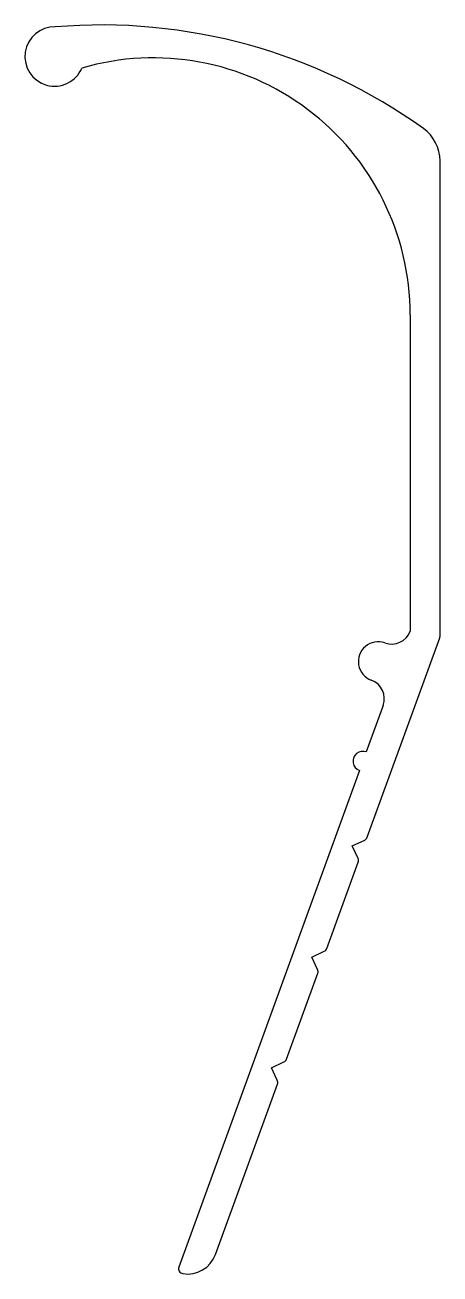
# Model space of a CAD drawing. Extents: x 2.7 to 23.7, y 1.4 to 64.6.
import ezdxf

# ---------------------------------------------------------------- set-up
doc = ezdxf.new("R2010")
doc.units = 0
doc.layers.get('0').update_dxf_attribs({"linetype": 'CONTINUOUS'})

msp = doc.modelspace()

# ---------------------------------------------------------------- linework, layer by layer
for p, q in [((23.671, 33.679), (23.671, 57.731)), ((22.159, 49.936), (22.159, 33.936)), ((19.986, 23.51), (23.656, 33.593)), ((20.791, 30.177), (19.936, 27.828)), ((19.594, 26.889), (10.452, 1.771)), ((19.226, 23.075), (19.857, 23.369)), ((19.52, 22.444), (19.226, 23.075)), ((17.94, 17.889), (19.528, 22.252)), ((17.18, 17.454), (17.811, 17.748)), ((17.474, 16.823), (17.18, 17.454)), ((15.9, 12.284), (17.483, 16.632)), ((15.14, 11.849), (15.771, 12.143)), ((15.434, 11.218), (15.14, 11.849)), ((12.305, 2.405), (15.443, 11.027))]:
    msp.add_line(p, q)
for centre, radius, start, end in [((4.159, 63.003), 1.499, 88.76609, 337.21675), ((6.524, 36.599), 28, 54.36738, 94.77924), ((9.159, 49.936), 13, 0, 106.15906), ((21.671, 57.731), 2, 0, 54.36738), ((21.219, 34.278), 1, 250, 340), ((23.421, 33.679), 0.25, 340, 0), ((20.535, 32.399), 1, 70, 250), ((19.851, 30.52), 1, 340, 70), ((19.765, 27.358), 0.5, 70, 250), ((19.751, 23.596), 0.25, 295, 340), ((19.294, 22.338), 0.25, 340, 25), ((17.706, 17.975), 0.25, 295, 340), ((17.248, 16.717), 0.25, 340, 25), ((15.666, 12.37), 0.25, 295, 340), ((15.208, 11.112), 0.25, 340, 25), ((10.895, 2.918), 1.5, 260.40331, 340), ((10.687, 1.686), 0.25, 160, 260.40331)]:
    msp.add_arc(centre, radius, start, end)

doc.saveas('drawing.dxf')
